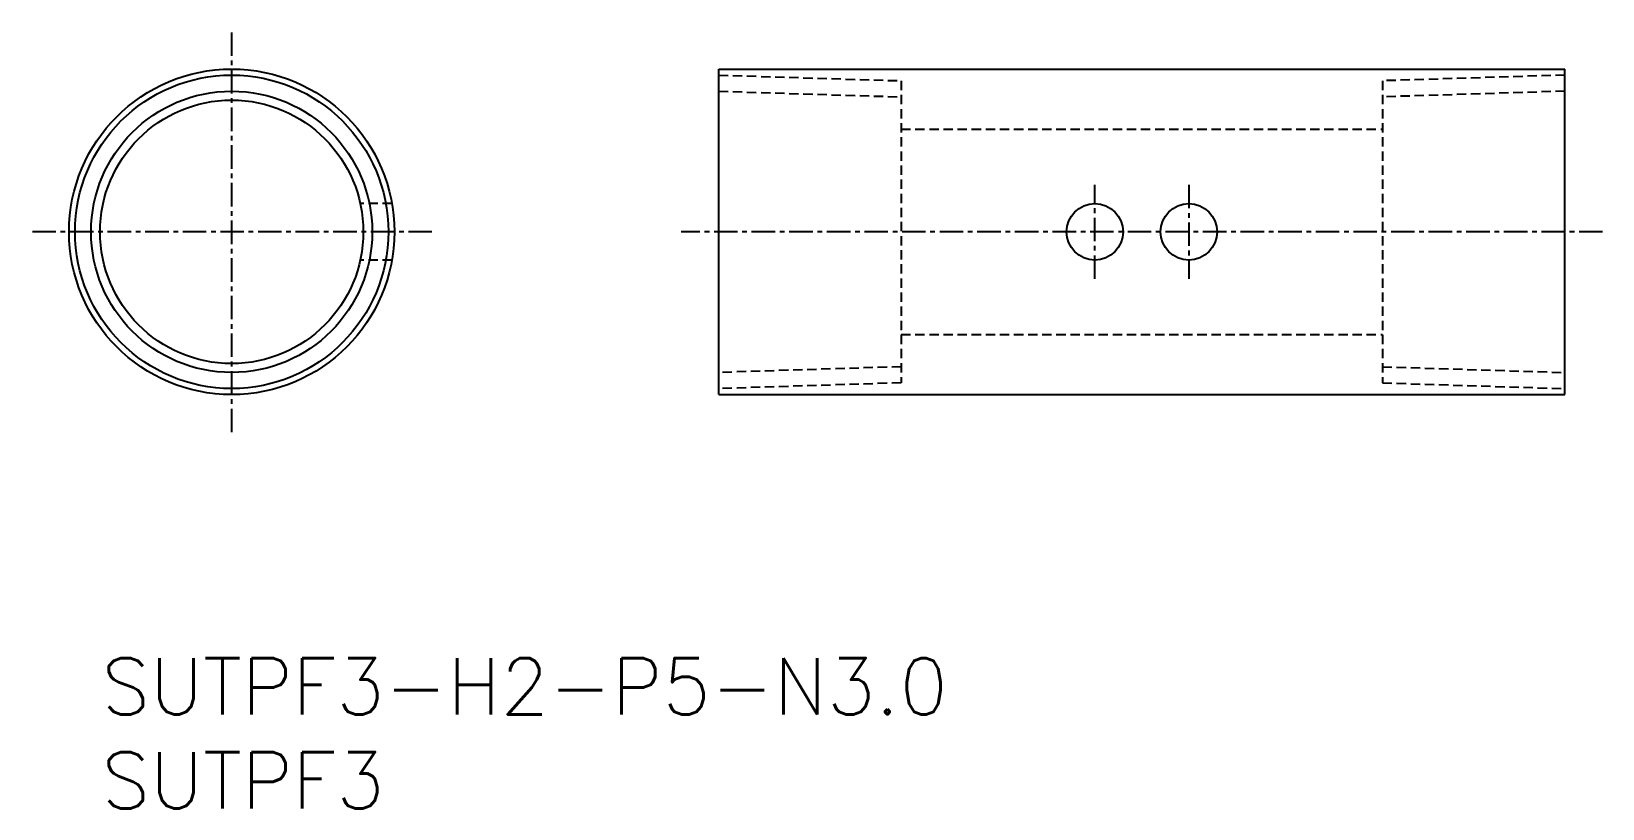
# Model space of a CAD drawing. Extents: x 98.6 to 182.1, y 82.1 to 123.4.
import ezdxf
from ezdxf.enums import TextEntityAlignment as Align

# ---------------------------------------------------------------- set-up
doc = ezdxf.new("R2010")
doc.units = 0
doc.linetypes.add('CENTER', pattern=[2, 1.25, -0.25, 0.25, -0.25])
doc.linetypes.add('DASHED', pattern=[0.75, 0.5, -0.25])
doc.layers.get('0').update_dxf_attribs({"linetype": 'CONTINUOUS'})
doc.layers.add('CENTER', color=1, linetype='CENTER')
doc.styles.get("Standard").update_dxf_attribs({"font": 'txt.shx', "bigfont": 'extfont.shx'})

msp = doc.modelspace()

# ---------------------------------------------------------------- linework, layer by layer
for p, q in [((135.137, 104.061), (135.137, 121.361)), ((135.137, 121.361), (180.137, 121.361)), ((180.137, 104.061), (180.137, 121.361)), ((135.137, 104.061), (180.137, 104.061))]:
    msp.add_line(p, q)
at = {"color": 3, "linetype": 'DASHED'}
for p, q in [((135.137, 121.042), (144.837, 120.739)), ((144.837, 120.739), (144.837, 104.683)), ((180.137, 121.042), (170.437, 120.739)), ((170.437, 120.739), (170.437, 104.683)), ((135.137, 120.186), (144.837, 119.883)), ((180.137, 120.186), (170.437, 119.883)), ((144.837, 118.161), (170.437, 118.161)), ((117.756, 114.211), (116.075, 114.211)), ((117.756, 111.211), (116.075, 111.211)), ((144.837, 107.261), (170.437, 107.261)), ((144.837, 105.539), (135.137, 105.236)), ((170.437, 105.539), (180.137, 105.236)), ((144.837, 104.683), (135.137, 104.38)), ((170.437, 104.683), (180.137, 104.38))]:
    msp.add_line(p, q, dxfattribs=at)
for centre, radius in [((109.237, 112.711), 8.65), ((109.237, 112.711), 7.475), ((109.237, 112.711), 7), ((155.137, 112.711), 1.5), ((160.137, 112.711), 1.5)]:
    msp.add_circle(centre, radius)
at = {"color": 3}
msp.add_circle((109.237, 112.711), 8.331, dxfattribs=at)
at = {"layer": 'CENTER', "linetype": 'CENTER'}
for p, q in [((109.237, 102.061), (109.237, 123.361)), ((155.137, 110.211), (155.137, 115.211)), ((160.137, 115.211), (160.137, 110.211)), ((119.887, 112.711), (98.587, 112.711)), ((182.137, 112.711), (133.137, 112.711))]:
    msp.add_line(p, q, dxfattribs=at)

# ---------------------------------------------------------------- texts
at = {"color": 7, "linetype": 'CONTINUOUS'}
for s, p in [('SUTPF3-H2-P5-N3.0', (102.321, 88.558)), ('SUTPF3', (102.321, 83.558))]:
    msp.add_text(s, height=3, dxfattribs=at).set_placement(p, align=Align.MIDDLE_LEFT)

doc.saveas('drawing.dxf')
